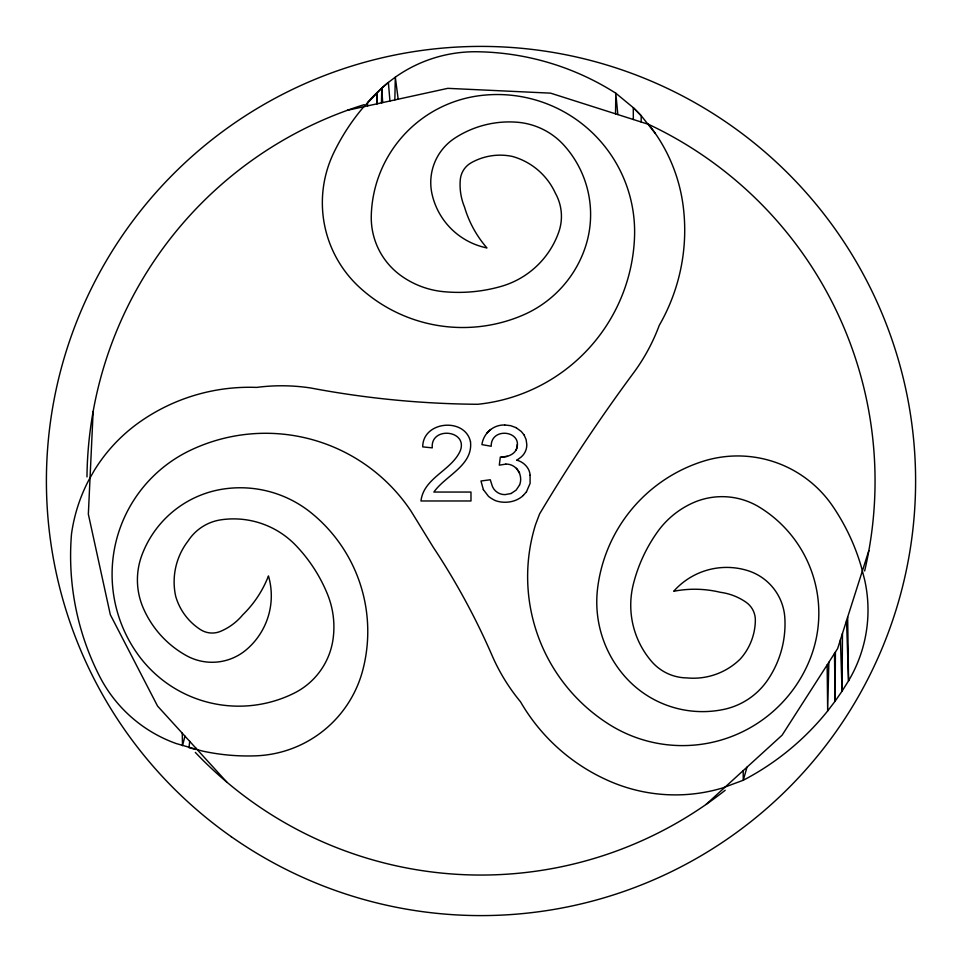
<?xml version="1.0" encoding="UTF-8"?>
<svg xmlns="http://www.w3.org/2000/svg" width="962" height="962" viewBox="0 0 962 962"><rect width="100%" height="100%" fill="white"/><g stroke="black" fill="none" stroke-linecap="round" stroke-linejoin="round"><path stroke-width="1.44" d="M835.425 652.032L835.088 701.214L827.669 710.93A264.875 264.875 0 0 1 743.265 780.242L722.029 788.143A164.682 164.682 0 0 1 611.062 781.817A190.572 190.572 0 0 1 520.49 701.755A192.123 192.123 0 0 1 492.135 655.627A702.525 702.525 0 0 0 433.225 547.198L411.039 511.159A174.747 174.747 0 0 0 190.055 450.457A137.338 137.338 0 0 0 137.65 654.1A124.29 124.29 0 0 0 293.999 693.241A71.501 71.501 0 0 0 333.056 639.129A87.037 87.037 0 0 0 327.453 594.143A155.147 155.147 0 0 0 295.947 545.538A86.243 86.243 0 0 0 220.899 519.829A47.342 47.342 0 0 0 188.095 540.981A66.895 66.895 0 0 0 175.685 596.272A59.019 59.019 0 0 0 200.481 629.617A21.585 21.585 0 0 0 220.551 631.349A58.297 58.297 0 0 0 242.785 614.814A108.995 108.995 0 0 0 268.458 575.937A70.743 70.743 0 0 1 246.537 649.554A52.982 52.982 0 0 1 186.4 655.627A99.759 99.759 0 0 1 143.254 608.056A70.755 70.755 0 0 1 141.871 555.194A103.463 103.463 0 0 1 222.859 489.117A112.855 112.855 0 0 1 311.58 513.155A152.621 152.621 0 0 1 362.83 669.949A114.947 114.947 0 0 1 255.76 755.831A213.648 213.648 0 0 1 202.08 750.973L176.118 743.518A138.179 138.179 0 0 1 99.519 676.178A264.875 264.875 0 0 1 71.489 534.102A164.682 164.682 0 0 1 88.648 480.375L94.24 470.502A164.682 164.682 0 0 1 140.608 421.392A190.572 190.572 0 0 1 256.613 387.409A192.123 192.123 0 0 1 310.762 387.999A933.465 933.465 0 0 0 477.753 404.28A174.747 174.747 0 0 0 634.523 237.109A137.338 137.338 0 0 0 478.811 95.779A124.29 124.29 0 0 0 371.272 215.825A71.501 71.501 0 0 0 400.926 275.613A87.037 87.037 0 0 0 443.326 291.642A155.147 155.147 0 0 0 501.01 286.435A86.243 86.243 0 0 0 558.766 232.046A47.342 47.342 0 0 0 555.351 193.158A66.895 66.895 0 0 0 512.229 156.397A59.019 59.019 0 0 0 471.176 162.782A21.585 21.585 0 0 0 460.281 179.726A58.297 58.297 0 0 0 464.538 207.095A108.995 108.995 0 0 0 486.952 247.943A70.743 70.743 0 0 1 432.058 194.216A52.982 52.982 0 0 1 454.725 138.191A99.759 99.759 0 0 1 516.931 122.21A70.755 70.755 0 0 1 564.333 145.647A103.463 103.463 0 0 1 585.016 248.088A112.855 112.855 0 0 1 522.378 315.368A152.621 152.621 0 0 1 359.776 287.578A114.947 114.947 0 0 1 333.742 152.814A213.648 213.648 0 0 1 363.071 107.588L381.782 88.107A138.179 138.179 0 0 1 388.371 82.431L395.31 77.176A138.179 138.179 0 0 1 477.068 51.756A264.875 264.875 0 0 1 615.812 93.218L633.273 107.66A164.682 164.682 0 0 1 641.221 115.753L655.35 133.465M842.484 633.381L842.051 691.173L835.088 701.214L834.499 653.475M641.149 121.994L641.221 115.753L633.273 107.66L633.333 119.504M615.524 113.829L615.812 93.218L617.832 114.562M376.695 103.896L376.876 92.761L377.296 103.764M381.469 102.85L381.782 88.107L388.371 82.431L389.935 100.998M394.841 99.928L395.31 77.176L398.172 99.206M828.859 662.277L827.669 710.93L827.152 664.934M93.146 411.423L88.348 514.189L110.317 614.682L157.552 706.06L226.816 782.106M189.706 741.365L188.985 747.654A213.648 213.648 0 0 0 195.502 749.422L195.863 748.123M519.54 484.992C523.532 475.468 516.534 463.72 505.856 464.117M516.077 450.072C524.555 430.868 490.86 426.166 491.197 446.26L481.914 444.612C483.405 433.369 493.302 424.603 504.689 425M517.291 444.456C517.676 453.487 508.008 457.539 500.336 456.998L499.302 465.151L505.88 464.117M184.957 736.158L182.515 745.682L182.251 733.176M747.017 767.147L743.265 780.242L743.181 770.634M868.854 550.577L837.637 648.58L782.106 735.184L706.06 804.448M526.467 491.786L530.098 483.393L530.074 475.264M519.564 485.004L516.161 490.079L511.135 493.494M523.304 495.43L526.491 491.798M486.928 432.96L490.572 429.497M523.328 495.43C516.137 502.2 505.146 503.799 495.923 500.829A33.105 33.105 0 0 1 488.516 496.38L483.321 489.562M347.318 110.317L447.811 88.348L550.577 93.146L648.58 124.363A394.047 394.047 0 0 1 864.646 570.959M511.147 493.494L505.086 494.624A13.432 13.432 0 0 1 492.436 486.556L490.271 479.761L480.976 481L483.345 489.574M501.839 456.998L507.479 456.325M504.677 424.988L510.642 425.661L516.101 427.657M516.859 460.173L520.935 457.203A15.993 15.993 0 0 0 526.815 444.66L526.13 439.634L524.062 434.908M516.077 427.657L521.248 431.457L524.074 434.908M516.834 460.173C523.641 461.904 529.809 468.097 530.086 475.264M516.498 468.278L519.624 472.991M382.66 102.597L381.782 88.107A213.648 213.648 0 0 0 367.508 102.501L367.628 105.88M846.536 620.634L848.544 680.819L842.051 691.173L840.439 639.802M847.666 617.087L848.544 680.819A138.179 138.179 0 0 0 864.706 580.11L861.363 567.027A213.648 213.648 0 0 0 832.695 506.156A114.947 114.947 0 0 0 702.969 461.327A152.621 152.621 0 0 0 597.606 588.251A112.855 112.855 0 0 0 624.542 676.13A103.463 103.463 0 0 0 723.604 709.451A70.755 70.755 0 0 0 767.604 680.11A99.759 99.759 0 0 0 784.86 618.253A52.982 52.982 0 0 0 747.678 570.598A70.743 70.743 0 0 0 673.701 591.281A108.995 108.995 0 0 1 720.285 592.291A58.297 58.297 0 0 1 746.115 602.284A21.585 21.585 0 0 1 755.35 620.201A59.019 59.019 0 0 1 740.343 658.946A66.895 66.895 0 0 1 686.952 677.909A47.342 47.342 0 0 1 651.563 661.411A86.243 86.243 0 0 1 633.333 584.211A155.147 155.147 0 0 1 657.671 531.649A87.037 87.037 0 0 1 692.76 502.946A71.501 71.501 0 0 1 759.367 507.154A124.29 124.29 0 0 1 809.547 660.317A137.338 137.338 0 0 1 609.295 724.494A174.747 174.747 0 0 1 535.545 524.615L539.598 513.912A1701.85 1701.85 0 0 1 633.465 373.015A192.123 192.123 0 0 0 659.235 325.397A190.572 190.572 0 0 0 683.285 206.926A164.682 164.682 0 0 0 648.58 124.363M725.18 790.271A394.047 394.047 0 0 1 195.322 752.416M86.977 476.924A394.047 394.047 0 0 1 364.225 104.654M470.49 441.714C473.172 465.488 445.671 475.384 433.874 492.051L470.983 492.051L470.983 500.974L420.971 500.974C423.677 477.681 451.719 470.61 460.389 450.529C467.917 429.786 430.23 426.286 432.275 447.859L422.727 446.885C422.643 421.043 464.971 417.027 470.49 441.714M231.265 836.687A434.608 434.608 0 0 0 913.9 519.432A434.608 434.608 0 0 0 297.835 86.881A434.608 434.608 0 0 0 231.265 836.687"/></g></svg>
